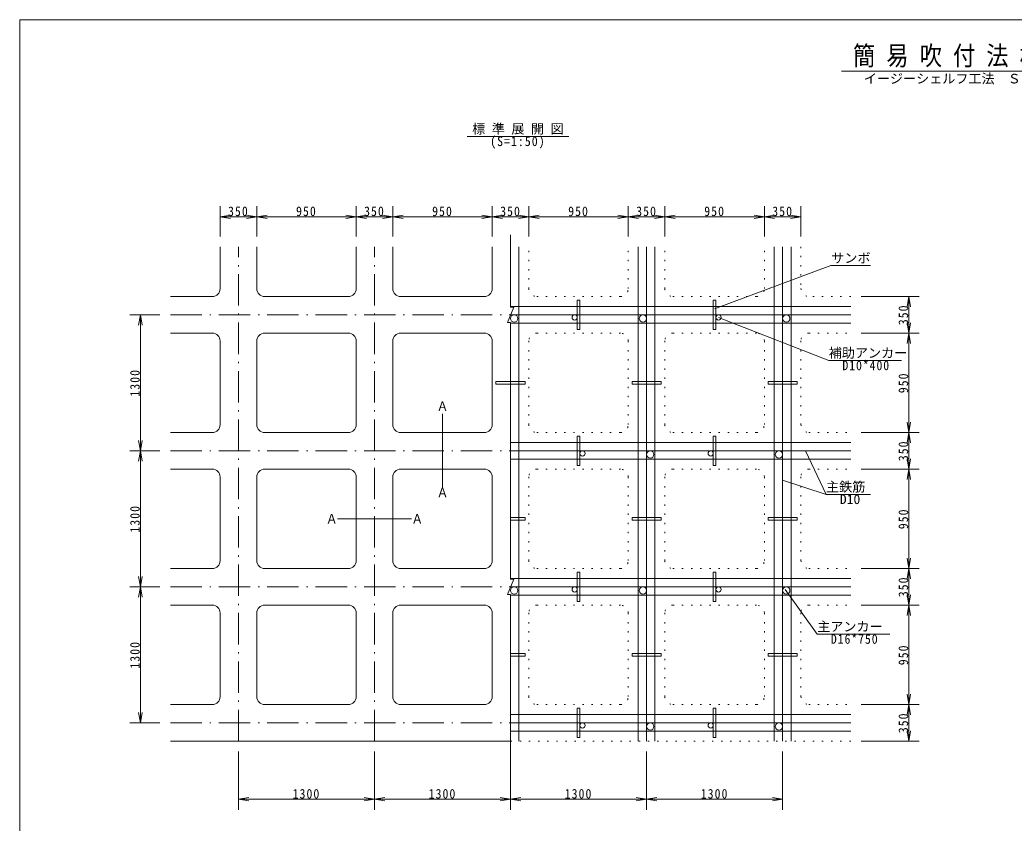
# Model space of a CAD drawing. Units: millimetres on the paper, scale 1:50. Extents: x 20 to 400, y 20 to 277.
# Drawn here: x 20 to 210, y 123.4 to 277 of the extents above; entities that cross this region are included whole.
import ezdxf
from ezdxf.enums import TextEntityAlignment as Align

# ---------------------------------------------------------------- set-up
doc = ezdxf.new("R2010")
doc.units = ezdxf.units.MM
doc.linetypes.add('DASHED_DOTTED', pattern=[9.25, 6, -1.5, 0.25, -1.5])
doc.linetypes.add('DOTTED', pattern=[1.75, 0.25, -1.5])
doc.layers.add('ｻﾝﾎﾞ1300', color=7, linetype='Continuous', lineweight=20)
doc.styles.add('ＭＳ ゴシック', font='')
doc.styles.get('ＭＳ ゴシック').set_extended_font_data('MS Gothic')

# ---------------------------------------------------------------- blocks, each defined once
blk = doc.blocks.new('open_arrow')
at = {"color": 0, "linetype": 'Continuous', "lineweight": -2}
blk.add_lwpolyline([(7.5, 1.25), (0, 0), (7.5, -1.25)], dxfattribs=at)

msp = doc.modelspace()

# ---------------------------------------------------------------- linework, layer by layer
at = {"layer": 'ｻﾝﾎﾞ1300'}
for p, q in [((20, 20), (20, 277)), ((400, 277), (20, 277)), ((242.986, 267.225), (177.014, 267.225)), ((124.896, 254.711), (105.456, 254.711)), ((58.268, 235.619), (58.268, 241.363)), ((65.268, 235.619), (65.268, 241.363)), ((84.268, 235.619), (84.268, 241.363)), ((91.268, 235.619), (91.268, 241.363)), ((110.268, 235.619), (110.268, 241.363)), ((117.268, 235.619), (117.268, 241.363)), ((136.268, 235.619), (136.268, 241.363)), ((143.268, 235.619), (143.268, 241.363)), ((162.268, 235.619), (162.268, 241.363)), ((169.268, 235.619), (169.268, 241.363)), ((58.268, 239.363), (65.268, 239.363)), ((65.268, 239.363), (84.268, 239.363)), ((84.268, 239.363), (91.268, 239.363)), ((91.268, 239.363), (110.268, 239.363)), ((110.268, 239.363), (117.268, 239.363)), ((117.268, 239.363), (136.268, 239.363)), ((136.268, 239.363), (143.268, 239.363)), ((143.268, 239.363), (162.268, 239.363)), ((162.268, 239.363), (169.268, 239.363)), ((113.768, 222.109), (113.768, 235.929)), ((58.268, 233.619), (58.268, 225.619)), ((65.268, 225.619), (65.268, 233.619)), ((84.268, 225.619), (84.268, 233.619)), ((91.268, 225.619), (91.268, 233.619)), ((110.268, 225.619), (110.268, 233.619)), ((115.368, 139.119), (115.368, 233.619)), ((138.168, 139.119), (138.168, 233.619)), ((139.768, 139.119), (139.768, 233.619)), ((141.368, 139.119), (141.368, 233.619)), ((164.168, 139.119), (164.168, 233.619)), ((165.768, 139.119), (165.768, 233.619)), ((167.368, 139.119), (167.368, 233.619)), ((174.958, 230.015), (152.761, 221.741)), ((182.556, 230.015), (174.958, 230.015)), ((48.768, 224.119), (56.768, 224.119)), ((66.768, 224.119), (82.768, 224.119)), ((92.768, 224.119), (108.768, 224.119)), ((126.518, 217.828), (126.518, 223.409)), ((126.518, 223.409), (127.018, 223.409)), ((127.018, 217.828), (127.018, 223.409)), ((152.518, 217.828), (152.518, 223.409)), ((152.518, 223.409), (153.018, 223.409)), ((153.018, 217.828), (153.018, 223.409)), ((180.768, 224.119), (191.874, 224.119)), ((189.874, 224.119), (189.874, 217.119)), ((46.768, 220.619), (41.024, 220.619)), ((43.024, 194.619), (43.024, 220.619)), ((113.159, 219.127), (114.377, 222.109)), ((178.768, 222.219), (113.768, 222.219)), ((114.377, 222.109), (113.768, 222.109)), ((178.768, 220.619), (113.768, 220.619)), ((113.768, 219.127), (113.159, 219.127)), ((113.768, 170.109), (113.768, 219.127)), ((178.768, 219.018), (113.768, 219.018)), ((174.576, 211.865), (153.518, 220.119)), ((56.768, 217.119), (48.768, 217.119)), ((66.768, 217.119), (82.768, 217.119)), ((92.768, 217.119), (108.768, 217.119)), ((126.518, 217.828), (127.018, 217.828)), ((152.518, 217.828), (153.018, 217.828)), ((180.768, 217.119), (191.874, 217.119)), ((189.874, 217.119), (189.874, 198.119)), ((58.268, 215.619), (58.268, 199.619)), ((65.268, 215.619), (65.268, 199.619)), ((84.268, 215.619), (84.268, 199.619)), ((91.268, 215.619), (91.268, 199.619)), ((110.268, 215.619), (110.268, 199.619)), ((174.576, 211.865), (188.481, 211.865)), ((113.768, 207.869), (110.978, 207.869)), ((110.978, 207.869), (110.978, 207.369)), ((113.768, 207.369), (110.978, 207.369)), ((113.768, 207.869), (116.558, 207.869)), ((113.768, 207.369), (116.558, 207.369)), ((116.558, 207.869), (116.558, 207.369)), ((139.768, 207.869), (136.978, 207.869)), ((136.978, 207.869), (136.978, 207.369)), ((139.768, 207.369), (136.978, 207.369)), ((139.768, 207.869), (142.558, 207.869)), ((139.768, 207.369), (142.558, 207.369)), ((142.558, 207.869), (142.558, 207.369)), ((165.768, 207.869), (162.978, 207.869)), ((162.978, 207.869), (162.978, 207.369)), ((165.768, 207.369), (162.978, 207.369)), ((165.768, 207.869), (168.558, 207.869)), ((165.768, 207.369), (168.558, 207.369)), ((168.558, 207.869), (168.558, 207.369)), ((100.768, 187.569), (100.768, 201.668)), ((56.768, 198.119), (48.768, 198.119)), ((66.768, 198.119), (82.768, 198.119)), ((92.768, 198.119), (108.768, 198.119)), ((180.768, 198.119), (191.874, 198.119)), ((189.874, 198.119), (189.874, 191.119)), ((178.768, 196.219), (113.768, 196.219)), ((126.518, 191.828), (126.518, 197.409)), ((126.518, 197.409), (127.018, 197.409)), ((127.018, 191.828), (127.018, 197.409)), ((152.518, 191.828), (152.518, 197.409)), ((152.518, 197.409), (153.018, 197.409)), ((153.018, 191.828), (153.018, 197.409)), ((46.768, 194.619), (41.024, 194.619)), ((43.024, 168.619), (43.024, 194.619)), ((178.768, 194.619), (113.768, 194.619)), ((174.056, 186.276), (170.111, 194.619)), ((178.768, 193.018), (113.768, 193.018)), ((56.768, 191.119), (48.768, 191.119)), ((66.768, 191.119), (82.768, 191.119)), ((92.768, 191.119), (108.768, 191.119)), ((126.518, 191.828), (127.018, 191.828)), ((152.518, 191.828), (153.018, 191.828)), ((180.768, 191.119), (191.874, 191.119)), ((189.874, 191.119), (189.874, 172.119)), ((58.268, 189.619), (58.268, 173.619)), ((65.268, 189.619), (65.268, 173.619)), ((84.268, 189.619), (84.268, 173.619)), ((91.268, 189.619), (91.268, 173.619)), ((110.268, 189.619), (110.268, 173.619)), ((174.056, 186.276), (165.768, 189.006)), ((174.056, 186.276), (182.525, 186.276)), ((94.818, 181.619), (80.718, 181.619)), ((113.768, 181.869), (116.558, 181.869)), ((113.768, 181.369), (116.558, 181.369)), ((116.558, 181.869), (116.558, 181.369)), ((139.768, 181.869), (136.978, 181.869)), ((136.978, 181.869), (136.978, 181.369)), ((139.768, 181.369), (136.978, 181.369)), ((139.768, 181.869), (142.558, 181.869)), ((139.768, 181.369), (142.558, 181.369)), ((142.558, 181.869), (142.558, 181.369)), ((165.768, 181.869), (162.978, 181.869)), ((162.978, 181.869), (162.978, 181.369)), ((165.768, 181.369), (162.978, 181.369)), ((165.768, 181.869), (168.558, 181.869)), ((165.768, 181.369), (168.558, 181.369)), ((168.558, 181.869), (168.558, 181.369)), ((56.768, 172.119), (48.768, 172.119)), ((66.768, 172.119), (82.768, 172.119)), ((92.768, 172.119), (108.768, 172.119)), ((126.518, 165.828), (126.518, 171.409)), ((126.518, 171.409), (127.018, 171.409)), ((127.018, 165.828), (127.018, 171.409)), ((152.518, 165.828), (152.518, 171.409)), ((152.518, 171.409), (153.018, 171.409)), ((153.018, 165.828), (153.018, 171.409)), ((180.768, 172.119), (191.874, 172.119)), ((189.874, 172.119), (189.874, 165.119)), ((113.159, 167.127), (114.377, 170.109)), ((178.768, 170.219), (113.768, 170.219)), ((114.377, 170.109), (113.768, 170.109)), ((46.768, 168.619), (41.024, 168.619)), ((43.024, 142.619), (43.024, 168.619)), ((178.768, 168.619), (113.768, 168.619)), ((166.268, 168.119), (172.376, 159.556)), ((113.768, 167.127), (113.159, 167.127)), ((113.768, 136.119), (113.768, 167.127)), ((178.768, 167.018), (113.768, 167.018)), ((126.518, 165.828), (127.018, 165.828)), ((152.518, 165.828), (153.018, 165.828)), ((56.768, 165.119), (48.768, 165.119)), ((58.268, 163.619), (58.268, 147.619)), ((65.268, 163.619), (65.268, 147.619)), ((66.768, 165.119), (82.768, 165.119)), ((84.268, 163.619), (84.268, 147.619)), ((91.268, 163.619), (91.268, 147.619)), ((92.768, 165.119), (108.768, 165.119)), ((110.268, 163.619), (110.268, 147.619)), ((180.768, 165.119), (191.874, 165.119)), ((189.874, 165.119), (189.874, 146.119)), ((172.376, 159.556), (186.281, 159.556)), ((113.768, 155.869), (116.558, 155.869)), ((116.558, 155.869), (116.558, 155.369)), ((139.768, 155.869), (136.978, 155.869)), ((136.978, 155.869), (136.978, 155.369)), ((139.768, 155.869), (142.558, 155.869)), ((142.558, 155.869), (142.558, 155.369)), ((165.768, 155.869), (162.978, 155.869)), ((162.978, 155.869), (162.978, 155.369)), ((165.768, 155.869), (168.558, 155.869)), ((168.558, 155.869), (168.558, 155.369)), ((113.768, 155.369), (116.558, 155.369)), ((139.768, 155.369), (136.978, 155.369)), ((139.768, 155.369), (142.558, 155.369)), ((165.768, 155.369), (162.978, 155.369)), ((165.768, 155.369), (168.558, 155.369)), ((56.768, 146.119), (48.768, 146.119)), ((66.768, 146.119), (82.768, 146.119)), ((92.768, 146.119), (108.768, 146.119)), ((126.518, 139.828), (126.518, 145.409)), ((126.518, 145.409), (127.018, 145.409)), ((127.018, 139.828), (127.018, 145.409)), ((152.518, 139.828), (152.518, 145.409)), ((152.518, 145.409), (153.018, 145.409)), ((153.018, 139.828), (153.018, 145.409)), ((180.768, 146.119), (191.874, 146.119)), ((189.874, 146.119), (189.874, 139.119)), ((46.768, 142.619), (41.024, 142.619)), ((178.768, 144.219), (113.768, 144.219)), ((178.768, 142.619), (113.768, 142.619)), ((178.768, 141.018), (113.768, 141.018)), ((113.768, 139.119), (48.768, 139.119)), ((126.518, 139.828), (127.018, 139.828)), ((152.518, 139.828), (153.018, 139.828)), ((180.768, 139.119), (191.874, 139.119)), ((61.768, 137.119), (61.768, 126.013)), ((87.768, 137.119), (87.768, 126.013)), ((113.768, 137.119), (113.768, 126.013)), ((139.768, 137.119), (139.768, 126.013)), ((165.768, 137.119), (165.768, 126.013)), ((87.768, 128.012), (61.768, 128.012)), ((113.768, 128.012), (87.768, 128.012)), ((139.768, 128.012), (113.768, 128.012)), ((165.768, 128.012), (139.768, 128.012))]:
    msp.add_line(p, q, dxfattribs=at)
at = {"layer": 'ｻﾝﾎﾞ1300', "linetype": 'DASHED_DOTTED'}
for p, q in [((61.768, 139.119), (61.768, 233.619)), ((87.768, 139.119), (87.768, 233.619)), ((48.768, 220.619), (113.768, 220.619)), ((48.768, 194.619), (113.768, 194.619)), ((48.768, 168.619), (113.768, 168.619)), ((48.768, 142.619), (113.768, 142.619))]:
    msp.add_line(p, q, dxfattribs=at)
at = {"layer": 'ｻﾝﾎﾞ1300', "linetype": 'DOTTED'}
for p, q in [((117.268, 225.619), (117.268, 233.619)), ((136.268, 225.619), (136.268, 233.619)), ((143.268, 225.619), (143.268, 233.619)), ((162.268, 225.619), (162.268, 233.619)), ((169.268, 233.619), (169.268, 225.619)), ((134.768, 224.119), (118.768, 224.119)), ((160.768, 224.119), (144.768, 224.119)), ((178.768, 224.119), (170.768, 224.119)), ((134.768, 217.119), (118.768, 217.119)), ((160.768, 217.119), (144.768, 217.119)), ((170.768, 217.119), (178.768, 217.119)), ((117.268, 215.619), (117.268, 199.619)), ((136.268, 215.619), (136.268, 199.619)), ((143.268, 215.619), (143.268, 199.619)), ((162.268, 215.619), (162.268, 199.619)), ((169.268, 215.619), (169.268, 199.619)), ((134.768, 198.119), (118.768, 198.119)), ((160.768, 198.119), (144.768, 198.119)), ((170.768, 198.119), (178.768, 198.119)), ((134.768, 191.119), (118.768, 191.119)), ((160.768, 191.119), (144.768, 191.119)), ((170.768, 191.119), (178.768, 191.119)), ((117.268, 189.619), (117.268, 173.619)), ((136.268, 189.619), (136.268, 173.619)), ((143.268, 189.619), (143.268, 173.619)), ((162.268, 189.619), (162.268, 173.619)), ((169.268, 189.619), (169.268, 173.619)), ((134.768, 172.119), (118.768, 172.119)), ((160.768, 172.119), (144.768, 172.119)), ((170.768, 172.119), (178.768, 172.119)), ((117.268, 163.619), (117.268, 147.619)), ((134.768, 165.119), (118.768, 165.119)), ((136.268, 163.619), (136.268, 147.619)), ((143.268, 163.619), (143.268, 147.619)), ((160.768, 165.119), (144.768, 165.119)), ((162.268, 163.619), (162.268, 147.619)), ((169.268, 163.619), (169.268, 147.619)), ((170.768, 165.119), (178.768, 165.119)), ((134.768, 146.119), (118.768, 146.119)), ((160.768, 146.119), (144.768, 146.119)), ((170.768, 146.119), (178.768, 146.119)), ((113.768, 139.119), (178.768, 139.119))]:
    msp.add_line(p, q, dxfattribs=at)
at = {"layer": 'ｻﾝﾎﾞ1300'}
for centre, radius in [((114.468, 219.918), 0.7), ((126.018, 220.119), 0.5), ((139.068, 219.918), 0.7), ((153.518, 220.119), 0.5), ((166.468, 219.918), 0.7), ((127.518, 194.119), 0.5), ((140.468, 193.918), 0.7), ((152.018, 194.119), 0.5), ((165.068, 193.918), 0.7), ((114.468, 167.918), 0.7), ((126.018, 168.119), 0.5), ((139.068, 167.918), 0.7), ((153.518, 168.119), 0.5), ((166.468, 167.918), 0.7), ((127.518, 142.119), 0.5), ((140.468, 141.918), 0.7), ((152.018, 142.119), 0.5), ((165.068, 141.918), 0.7)]:
    msp.add_circle(centre, radius, dxfattribs=at)
for centre, start, end in [((56.768, 225.619), 270, 0), ((66.768, 225.619), 180, 270), ((82.768, 225.619), 270, 0), ((92.768, 225.619), 180, 270), ((108.768, 225.619), 270, 0), ((56.768, 215.619), 0, 90), ((66.768, 215.619), 90, 180), ((82.768, 215.619), 0, 90), ((92.768, 215.619), 90, 180), ((108.768, 215.619), 0, 90), ((56.768, 199.619), 270, 0), ((66.768, 199.619), 180, 270), ((82.768, 199.619), 270, 0), ((92.768, 199.619), 180, 270), ((108.768, 199.619), 270, 0), ((56.768, 189.619), 0, 90), ((66.768, 189.619), 90, 180), ((82.768, 189.619), 0, 90), ((92.768, 189.619), 90, 180), ((108.768, 189.619), 0, 90), ((56.768, 173.619), 270, 0), ((66.768, 173.619), 180, 270), ((82.768, 173.619), 270, 0), ((92.768, 173.619), 180, 270), ((108.768, 173.619), 270, 0), ((56.768, 163.619), 0, 90), ((66.768, 163.619), 90, 180), ((82.768, 163.619), 0, 90), ((92.768, 163.619), 90, 180), ((108.768, 163.619), 0, 90), ((56.768, 147.619), 270, 0), ((66.768, 147.619), 180, 270), ((82.768, 147.619), 270, 0), ((92.768, 147.619), 180, 270), ((108.768, 147.619), 270, 0)]:
    msp.add_arc(centre, 1.5, start, end, dxfattribs=at)
at = {"layer": 'ｻﾝﾎﾞ1300', "linetype": 'DOTTED'}
for centre, start, end in [((118.768, 225.619), 180, 270), ((134.768, 225.619), 270, 0), ((144.768, 225.619), 180, 270), ((160.768, 225.619), 270, 0), ((170.768, 225.619), 180, 270), ((118.768, 215.619), 90, 180), ((134.768, 215.619), 0, 90), ((144.768, 215.619), 90, 180), ((160.768, 215.619), 0, 90), ((170.768, 215.619), 90, 180), ((118.768, 199.619), 180, 270), ((134.768, 199.619), 270, 0), ((144.768, 199.619), 180, 270), ((160.768, 199.619), 270, 0), ((170.768, 199.619), 180, 270), ((118.768, 189.619), 90, 180), ((134.768, 189.619), 0, 90), ((144.768, 189.619), 90, 180), ((160.768, 189.619), 0, 90), ((170.768, 189.619), 90, 180), ((118.768, 173.619), 180, 270), ((134.768, 173.619), 270, 0), ((144.768, 173.619), 180, 270), ((160.768, 173.619), 270, 0), ((170.768, 173.619), 180, 270), ((118.768, 163.619), 90, 180), ((134.768, 163.619), 0, 90), ((144.768, 163.619), 90, 180), ((160.768, 163.619), 0, 90), ((170.768, 163.619), 90, 180), ((118.768, 147.619), 180, 270), ((134.768, 147.619), 270, 0), ((144.768, 147.619), 180, 270), ((160.768, 147.619), 270, 0), ((170.768, 147.619), 180, 270)]:
    msp.add_arc(centre, 1.5, start, end, dxfattribs=at)

# ---------------------------------------------------------------- block references
at = {"layer": 'ｻﾝﾎﾞ1300', "xscale": 0.263, "yscale": 0.263}
for p in [(58.268, 239.363), (65.268, 239.363), (84.268, 239.363), (91.268, 239.363), (110.268, 239.363), (117.268, 239.363), (136.268, 239.363), (143.268, 239.363), (162.268, 239.363), (61.768, 128.012), (87.768, 128.012), (113.768, 128.012), (139.768, 128.012)]:
    msp.add_blockref('open_arrow', p, dxfattribs=at)
for p, rotation in [((65.268, 239.363), 180), ((84.268, 239.363), 180), ((91.268, 239.363), 180), ((110.268, 239.363), 180), ((117.268, 239.363), 180), ((136.268, 239.363), 180), ((143.268, 239.363), 180), ((162.268, 239.363), 180), ((169.268, 239.363), 180), ((189.874, 224.119), 270), ((43.024, 220.619), 270), ((189.874, 217.119), 90), ((189.874, 217.119), 270), ((189.874, 198.119), 90), ((189.874, 198.119), 270), ((43.024, 194.619), 90), ((43.024, 194.619), 270), ((189.874, 191.119), 90), ((189.874, 191.119), 270), ((189.874, 172.119), 90), ((189.874, 172.119), 270), ((43.024, 168.619), 90), ((43.024, 168.619), 270), ((189.874, 165.119), 90), ((189.874, 165.119), 270), ((189.874, 146.119), 90), ((43.024, 142.619), 90), ((189.874, 146.119), 270), ((189.874, 139.119), 90), ((87.768, 128.012), 180), ((113.768, 128.012), 180), ((139.768, 128.012), 180), ((165.768, 128.012), 180)]:
    msp.add_blockref('open_arrow', p, dxfattribs=dict(at, rotation=rotation))

# ---------------------------------------------------------------- texts
at = {"layer": 'ｻﾝﾎﾞ1300', "style": 'ＭＳ ゴシック'}
for s, height, width, p in [('簡 易 吹 付 法 枠 工 詳 細 図', 3.666, 0.85, (210, 267.225)), ('Ａ', 1.833, 0.9, (100.768, 201.668))]:
    msp.add_text(s, height=height, dxfattribs=dict(at, width=width)).set_placement(p, align=Align.BOTTOM_CENTER)
msp.add_text('イージーシェルフ工法\u3000Ｓタイプ\u3000(350*200*1300)', height=1.833, dxfattribs=at).set_placement((210, 266.685), align=Align.TOP_CENTER)
msp.add_text('標 準 展 開 図', height=1.833, dxfattribs=at).set_placement((115.176, 254.711), align=Align.BOTTOM_CENTER)
msp.add_text('サンボ', height=1.833, dxfattribs=at).set_placement((182.556, 230.015), align=Align.BOTTOM_RIGHT)
for s, p in [('補助アンカー', (174.576, 211.865)), ('主鉄筋', (174.056, 186.276)), ('主アンカー', (172.376, 159.556))]:
    msp.add_text(s, height=1.833, dxfattribs=at).set_placement(p, align=Align.BOTTOM_LEFT)
at = {"layer": 'ｻﾝﾎﾞ1300', "style": 'ＭＳ ゴシック', "width": 0.9}
msp.add_text('Ａ', height=1.833, dxfattribs=at).set_placement((100.768, 187.569), align=Align.TOP_CENTER)
at = {"layer": 'ｻﾝﾎﾞ1300', "style": 'ＭＳ ゴシック', "width": 1.05}
msp.add_text('\u3000D10', height=1.833, dxfattribs=at).set_placement((174.056, 186.276), align=Align.TOP_LEFT)
at = {"layer": 'ｻﾝﾎﾞ1300', "style": 'ＭＳ ゴシック', "width": 0.9}
msp.add_text('Ａ', height=1.833, dxfattribs=at).set_placement((80.718, 181.619), align=Align.MIDDLE_RIGHT)
msp.add_text('Ａ', height=1.833, dxfattribs=at).set_placement((94.818, 181.619), align=Align.MIDDLE_LEFT)
at = {"layer": 'ｻﾝﾎﾞ1300', "char_height": 1.833, "style": 'ＭＳ ゴシック'}
for s, insert, attachment_point in [('\\T1.18;\\W0.9;(S=1:50)', (115.176, 254.711), 2), ('\\T1.18;\\W0.9;350', (61.768, 239.463), 8), ('\\T1.18;\\W0.9;950', (74.768, 239.463), 8), ('\\T1.18;\\W0.9;350', (87.768, 239.463), 8), ('\\T1.18;\\W0.9;950', (100.768, 239.463), 8), ('\\T1.18;\\W0.9;350', (113.768, 239.463), 8), ('\\T1.18;\\W0.9;950', (126.768, 239.463), 8), ('\\T1.18;\\W0.9;350', (139.768, 239.463), 8), ('\\T1.18;\\W0.9;950', (152.768, 239.463), 8), ('\\T1.18;\\W0.9;350', (165.768, 239.463), 8), ('\\T1.16;\\W0.9;\u3000D10*400', (174.576, 211.865), 1), ('\\T1.16;\\W0.9;\u3000D16*750', (172.376, 159.556), 1), ('\\T1.18;\\W0.9;1300', (74.768, 128.113), 8), ('\\T1.18;\\W0.9;1300', (100.768, 128.113), 8), ('\\T1.18;\\W0.9;1300', (126.768, 128.113), 8), ('\\T1.18;\\W0.9;1300', (152.768, 128.113), 8)]:
    msp.add_mtext(s, dxfattribs=dict(at, insert=insert, attachment_point=attachment_point))
at = {"layer": 'ｻﾝﾎﾞ1300', "char_height": 1.833, "attachment_point": 8, "rotation": 90, "style": 'ＭＳ ゴシック'}
for s, insert in [('\\T1.18;\\W0.9;350', (189.774, 220.619)), ('\\T1.18;\\W0.9;1300', (42.924, 207.619)), ('\\T1.18;\\W0.9;950', (189.774, 207.619)), ('\\T1.18;\\W0.9;350', (189.774, 194.619)), ('\\T1.18;\\W0.9;1300', (42.924, 181.619)), ('\\T1.18;\\W0.9;950', (189.774, 181.619)), ('\\T1.18;\\W0.9;350', (189.774, 168.619)), ('\\T1.18;\\W0.9;1300', (42.924, 155.619)), ('\\T1.18;\\W0.9;950', (189.774, 155.619)), ('\\T1.18;\\W0.9;350', (189.774, 142.619))]:
    msp.add_mtext(s, dxfattribs=dict(at, insert=insert))

doc.saveas('drawing.dxf')
